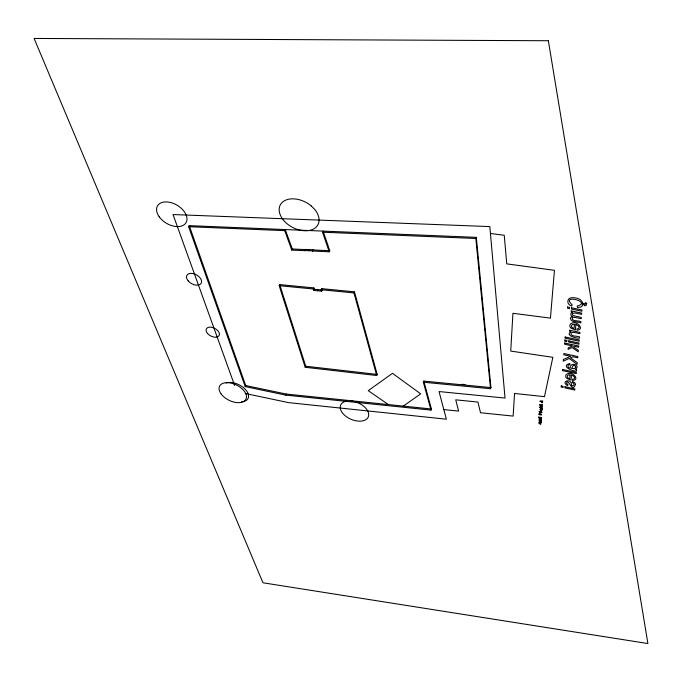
<?xml version="1.0" encoding="UTF-8"?>
<svg xmlns="http://www.w3.org/2000/svg" width="682" height="682" viewBox="0 0 682 682"><rect width="100%" height="100%" fill="white"/><g stroke="black" fill="none" stroke-linecap="round" stroke-linejoin="round"><path stroke-width="1.02" d="M423.795 381.093L423.343 382.21L490.537 388.714L490.946 387.581L476.3 237.345L189.238 225.64L188.633 226.705L245.205 386.609L285.801 395.125L430.998 410.104L431.433 408.995L423.795 381.093L490.946 387.581M490.537 388.714L475.831 238.487L476.3 237.345M376.703 375.518L377.18 374.418L354.478 291.828L321.751 288.657L321.222 289.756L321.623 291.154L313.763 290.396L313.353 288.989L313.882 287.898L279.722 284.599L279.177 285.681L305.221 367.291L376.703 375.518L353.975 292.928L354.478 291.828M305.221 367.291L305.724 366.217L279.722 284.599M285.801 395.125L286.304 394.06L431.433 408.995M321.623 291.154L322.151 290.063L321.751 288.657M317.693 290.771L318.221 289.68M313.763 290.396L314.291 289.296L313.882 287.898M329.227 251.803L329.764 250.703L323.08 231.096L322.535 232.195L329.227 251.803L312.39 251.027L312.876 249.765L305.655 249.433L305.169 250.703L291.751 250.081L284.701 230.644L285.264 229.553L292.305 248.99L291.751 250.081M245.205 386.609L245.725 385.552L189.238 225.64M312.39 251.027L312.876 249.765M308.741 250.754L309.287 249.663M305.169 250.703L305.655 249.433M403.318 406.105L420.675 393.846L392.482 373.318L368.254 390.658L388.382 404.571M188.633 226.705L284.701 230.644M322.535 232.195L475.831 238.487M292.305 248.99L305.715 249.603M312.936 249.936L329.764 250.703M305.11 250.524L312.33 250.857M279.177 285.681L313.353 288.989M321.222 289.756L353.975 292.928M314.291 289.296L322.151 290.063M462.046 384.29L465.133 384.588M443.829 409.584L458.619 411.101L455.729 399.831L477.92 402.056L480.52 412.746L513.128 416.097L514.552 393.454L544.483 396.66L552.846 357.308L510.724 351.077L512.932 313.285L550.434 318.127L554.457 270.328L506.752 263.866L504.254 235.299L490.435 233.44M305.724 366.217L377.18 374.418M245.725 385.552L286.304 394.06M245.153 393.471L288.546 402.627L446.386 419.191L439.029 391.553L505.03 398.058L489.821 226.586L173.04 214.549L234.617 385.441M309.117 249.655L308.545 250.686M423.343 382.21L430.998 410.104M355.441 401.843A15.03 8.951 23.3 0 1 367.786 417.853A15.03 8.951 23.3 0 1 345.714 416.182A15.03 8.951 23.3 0 1 346.286 401.152M350.795 400.931A15.03 8.951 23.3 0 1 353.574 401.357M226.083 382.952A14.271 8.261 26.1 0 1 246.074 390.206A14.271 8.261 26.1 0 1 241.556 401.834M540.144 418.006L541.022 418.398L541.082 417.819L540.144 418.006M575.497 384.358C572.266 393.002 569.871 381.357 566.989 381.86L566.572 383.489L568.012 384.682L567.697 385.731C559.879 381.374 571.84 377.436 571.525 385.313L572.991 385.876L574.108 384.665L573.681 383.361L572.189 382.5L572.548 381.443L574.858 382.832L575.497 384.358M582.778 303.507L582.326 305.715A5.661 3.845 17.7 0 1 580.544 307.105L577.552 307.514L577.185 306.073C592.675 301.938 559.931 293.541 572.215 304.88L571.661 306.116L569.939 305.178A5.447 3.7 17.8 0 1 567.944 302.689L567.893 300.566L568.856 298.921A5.993 4.066 17.8 0 1 570.74 297.881C575.122 297.105 581.746 298.511 582.778 303.507M539.044 417.691L539.786 418.117L539.871 417.537L539.044 417.691M585.582 302.978L584.986 304.615L584.15 303.379L582.368 303.379L582.283 304.308L583.357 304.3L584.713 305.792L586.068 305.57L586.75 303.14L585.582 302.978M561.252 385.927L561.167 387.044L563.093 387.461L563.179 386.344L561.252 385.927M562.573 369.482L562.48 370.624L576.281 373.625L576.384 372.483L562.573 369.482M563.375 359.491L563.238 361.179L569.189 358.442L577.117 364.358L577.262 362.713L570.502 357.828L572.863 356.754L577.705 357.803L577.816 356.541L563.843 353.54L563.75 354.793L570.663 356.285L563.375 359.491M564.687 343.037L564.594 344.222L572.607 345.936L568.234 347.846L568.106 349.372L572.096 347.522L578.242 351.81L578.37 350.36L573.366 346.95L574.611 346.362L578.651 347.232L578.762 346.047L564.687 343.037M564.926 340.037L564.832 341.23L566.819 341.656L566.913 340.463L564.926 340.037M565.173 336.993L565.071 338.187L579.197 341.196L579.308 340.003L565.173 336.993M567.577 306.968L567.475 308.213L569.504 308.631L569.606 307.394L567.577 306.968M538.78 417.052C538.132 418.535 541.772 419.711 541.414 417.657L538.78 417.052M538.976 414.579C546.495 416.31 535.421 411.57 540.263 414.349L538.976 414.579M539.581 407.205L542.224 408.032L539.581 407.205M539.777 404.861L542.352 406.446L541.653 405.057L542.497 404.801L539.777 404.861M540.076 401.187L542.667 402.764L541.951 401.374L542.804 401.118L540.076 401.187M539.053 422.661L539.164 423.624L540.877 424.102L539.249 423.249L540.962 423.096L539.053 422.661M539.266 420.069C538.533 422.337 541.431 419.66 541.09 421.561C541.9 419.208 539.13 421.74 539.266 420.069M540.161 409.268L540.263 410.257L541.994 410.743L540.349 409.873L542.079 409.72L540.161 409.268M541.355 405.057L541.303 405.654L540.042 405.048L541.355 405.057M541.661 401.374L541.61 401.971L540.349 401.366L541.661 401.374M565.011 386.754L564.918 387.862L574.807 390.036L574.909 388.928L565.011 386.754M568.805 340.864L568.711 342.057L578.924 344.231L579.027 343.046L568.805 340.864M569.683 330.25L569.598 331.341L571.056 331.648C564.21 335.749 577.518 338.46 579.47 338.195L579.572 336.993C577.688 335.587 570.084 337.07 570.945 332.935L573.34 332.287L579.879 333.634L579.981 332.432L569.683 330.25M571.286 310.924L571.192 312.032L572.658 312.339L571.934 312.595A3.76 2.532 17.7 0 0 570.774 314.197L571.149 315.621L572.428 316.627L571.593 316.925A3.657 2.455 17.7 0 0 570.425 318.485C571.03 322.978 578.123 321.324 580.834 322.944L580.945 321.725C579.129 320.208 571.431 321.913 572.207 317.872A2.336 1.569 17.7 0 1 573.784 317.232L581.226 318.665L581.337 317.437L573.545 315.732L572.428 314.862A2.643 1.773 17.7 0 1 572.795 313.353L574.935 312.995L581.61 314.342L581.72 313.106L571.286 310.924M571.542 307.795L571.439 309.04L581.891 311.214L582.002 309.969L571.542 307.795M541.005 422.618C537.177 422.201 540.707 420.726 541.005 422.618M542.122 409.226C538.26 408.808 541.832 407.299 542.122 409.226M570.092 374.947L569.768 378.68C566.248 378.698 566.546 373.685 570.092 374.947M574.423 324.376L574.082 328.374C570.416 328.392 570.74 323.106 574.423 324.376M571.49 375.185L571.056 380.172L566.853 378.399A4.254 2.737 17.7 0 1 565.71 376.566L565.821 375.271A4.356 2.805 17.7 0 1 567.254 373.958C572.019 370.889 580.638 379.823 572.616 380.479L572.505 379.26L574.125 378.911L574.687 377.538L573.494 376.004L571.49 375.185M575.872 324.615L575.403 329.952L571.056 328.119A4.407 2.941 17.7 0 1 569.879 326.175L569.99 324.785A4.51 3.009 17.7 0 1 571.482 323.353C576.529 320.037 585.335 329.483 577.023 330.258L576.904 328.963L578.592 328.553L579.18 327.079L577.944 325.459L575.872 324.615M576.614 369.908L576.512 371.102C572.59 371.392 560.263 366.115 569.854 363.497L569.99 364.674L568.447 364.93L567.927 366.038L568.396 367.47L570.271 368.195C569.854 361.128 581.328 365.066 575.395 369.405L576.614 369.908M540.357 406.472C540.903 407.239 543.904 407.094 540.391 406.387M539.309 419.191L539.292 419.421A0.853 0.529 18.4 0 0 539.812 419.967L541.278 419.635L539.436 419.021A0.887 0.554 18.4 0 0 539.309 419.191M539.189 411.621C540.084 412.567 541.559 413.147 541.678 412.584A0.98 0.614 18.4 0 0 541.917 412.243L541.184 411.519L539.189 411.621M539.573 419.285L541.005 419.771L539.573 419.285M575.727 367.214L574.645 368.638L571.61 368.485L573.093 365.612A1.492 0.972 17.6 0 1 574.261 365.501L575.361 366.098L575.727 367.214M541.951 408.723C540.962 409.848 541.312 407.623 541.951 408.723M540.826 422.124C539.914 423.215 540.161 421.05 540.826 422.124M541.627 412.184L540.562 411.902L541.627 412.184M539.462 411.689L540.17 411.911L539.462 411.689M311.307 206.015L314.837 209.553A21.27 14.194 27.6 0 1 303.635 230.712A21.27 14.194 27.6 0 1 279.586 206.637A21.27 14.194 27.6 0 1 311.086 205.794L311.307 206.015M548.354 40.741L34.1 38.448L262.954 582.778L647.9 643.552L548.354 40.741M159.247 216.833A16.564 10.477 30.6 0 0 185.538 223.423A16.564 10.477 30.6 0 0 170.56 202.511A16.564 10.477 30.6 0 0 159.247 216.833M221.249 394.111A14.697 8.491 26.1 0 0 244.974 400.513A14.697 8.491 26.1 0 0 232.085 383.361A14.697 8.491 26.1 0 0 221.249 394.111M207.55 333.498A7.204 4.305 27.5 0 0 219.007 335.749A7.204 4.305 27.5 0 0 211.727 327.283A7.204 4.305 27.5 0 0 207.55 333.498M188.232 280.958A8.193 5.03 28.8 0 0 201.173 283.345A8.193 5.03 28.8 0 0 192.784 273.516A8.193 5.03 28.8 0 0 188.232 280.958"/></g></svg>
